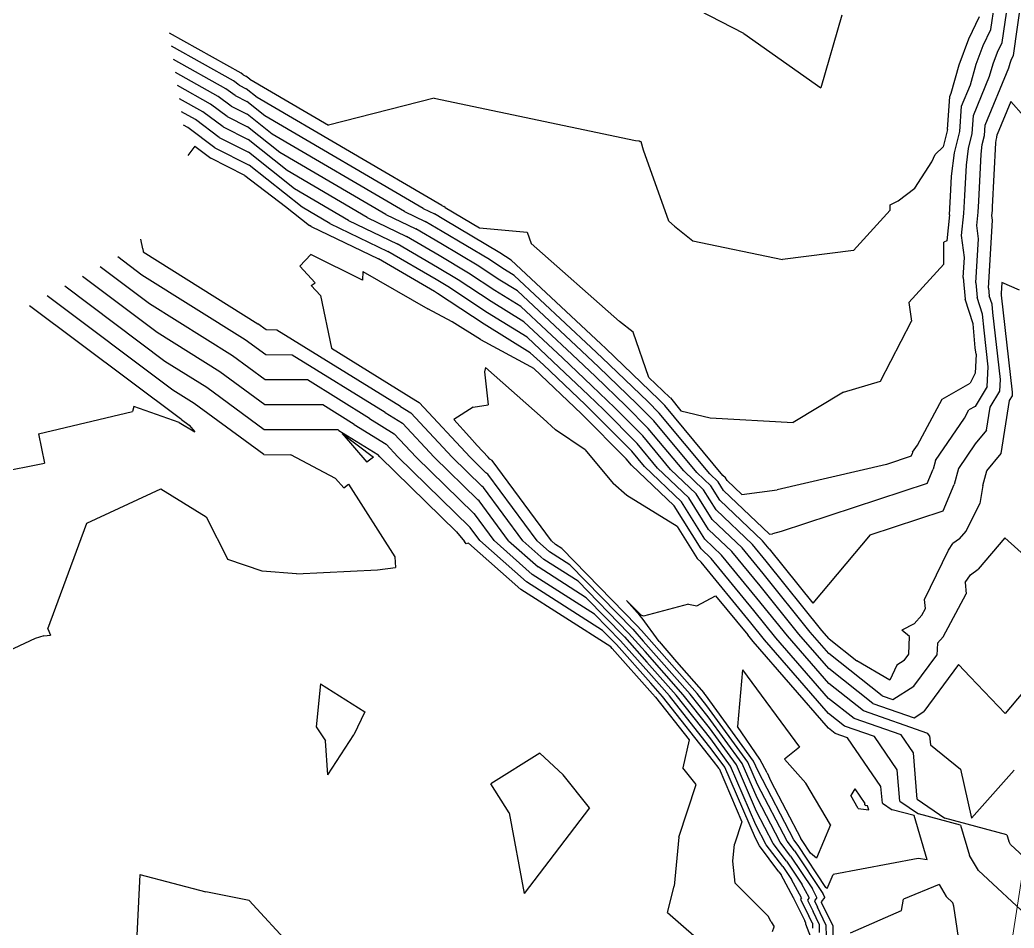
# Model space of a CAD drawing. Header units: metres. Extents: x -1120501 to 1198934, y -4928884 to 66998.
# Drawn here: x -1260.2 to -1115.1, y 105.6 to 238.2 of the extents above; entities that cross this region are included whole.
import ezdxf

# ---------------------------------------------------------------- set-up
doc = ezdxf.new("R2010")
doc.units = ezdxf.units.M
doc.layers.add('CL', color=5, linetype='Continuous')
doc.layers.add('SURF2CONTOURS', color=7, linetype='Continuous', lineweight=0)

msp = doc.modelspace()

# ---------------------------------------------------------------- linework, layer by layer
at = {"color": 7, "lineweight": 0}
msp.add_circle((-684.64, 190.5), 66807.04, dxfattribs=at)
at = {"layer": 'CL', "linetype": 'Continuous', "lineweight": 0}
msp.add_lwpolyline([(-1067.58, 367.8), (-1082.93, 319.26), (-1104.11, 221.68), (-1108.39, 149.1), (-1119.85, 75.24), (-1093.53, -4.65), (-914.22, -147.32), (-825.87, -265.54), (-744.42, -314.86), (-442.72, -367.63), (-277.08, -412.37), (-43.5, -540.29), (86.31, -636.55), (247.28, -699.7), (413.51, -706.37), (555.05, -769.61), (597.29, -868.97), (635.37, -929.41), (778.63, -1023.65), (803.38, -1108.38), (824.32, -1155.97), (872.87, -1163.59)], dxfattribs=at)
at = {"layer": 'SURF2CONTOURS', "color": 2, "linetype": 'Continuous', "lineweight": -3}
for p, q in [((-1115.2, 233.02, 262.5), (-1113.99, 241.35, 262.5)), ((-1154.55, 236.23, 264.5), (-1162.76, 240.48, 264.5)), ((-1118.49, 236.81, 263.5), (-1117.96, 240.41, 263.5)), ((-1140.22, 238.9, 264.5), (-1143.28, 228.29, 264.5)), ((-1119.61, 234.49, 263.5), (-1118.49, 236.81, 263.5)), ((-1154.55, 236.23, 264.5), (-1143.28, 228.29, 264.5)), ((-1229.04, 229.31, 263.5), (-1238.11, 234.37, 263.5)), ((-1120.64, 231.75, 263.5), (-1119.61, 234.49, 263.5)), ((-1115.68, 231.9, 262.5), (-1115.45, 232.51, 262.5)), ((-1115.45, 232.51, 262.5), (-1115.2, 233.02, 262.5)), ((-1121.47, 228.75, 263.5), (-1120.64, 231.75, 263.5)), ((-1119.3, 222.87, 262.5), (-1115.86, 231.24, 262.5)), ((-1115.86, 231.24, 262.5), (-1115.68, 231.9, 262.5)), ((-1231.27, 227.05, 262.5), (-1237.52, 230.54, 262.5)), ((-1228.21, 228.69, 263.5), (-1229.04, 229.31, 263.5)), ((-1228.21, 228.69, 263.5), (-1227.18, 228.17, 263.5)), ((-1225.58, 226.89, 263.5), (-1227.18, 228.17, 263.5)), ((-1122.75, 225.64, 263.5), (-1121.47, 228.75, 263.5)), ((-1233.5, 224.79, 261.5), (-1236.93, 226.7, 261.5)), ((-1229.39, 225.64, 262.5), (-1231.27, 227.05, 262.5)), ((-1198.62, 211.1, 263.5), (-1225.58, 226.89, 263.5)), ((-1229.39, 225.64, 262.5), (-1227.05, 224.46, 262.5)), ((-1122.99, 221.93, 263.5), (-1122.75, 225.64, 263.5)), ((-1230.57, 222.6, 261.5), (-1233.5, 224.79, 261.5)), ((-1223.39, 221.55, 262.5), (-1227.05, 224.46, 262.5)), ((-1235.73, 222.53, 260.5), (-1236.33, 222.87, 260.5)), ((-1231.75, 219.55, 260.5), (-1235.73, 222.53, 260.5)), ((-1230.57, 222.6, 261.5), (-1226.92, 220.74, 261.5)), ((-1119.4, 221.34, 262.5), (-1119.3, 222.87, 262.5)), ((-1221.21, 216.21, 261.5), (-1226.92, 220.74, 261.5)), ((-1204.07, 210.23, 262.5), (-1223.39, 221.55, 262.5)), ((-1123.81, 218.8, 263.5), (-1122.99, 221.93, 263.5)), ((-1119.74, 220.04, 262.5), (-1119.4, 221.34, 262.5)), ((-1231.75, 219.55, 260.5), (-1226.78, 217.03, 260.5)), ((-1119.9, 218.63, 262.5), (-1119.74, 220.04, 262.5)), ((-1124.21, 215.38, 263.5), (-1123.81, 218.8, 263.5)), ((-1120.26, 211.76, 262.5), (-1119.9, 218.63, 262.5)), ((-1219.03, 210.87, 260.5), (-1226.78, 217.03, 260.5)), ((-1209.53, 209.36, 261.5), (-1221.21, 216.21, 261.5)), ((-1124.32, 213.4, 263.5), (-1124.21, 215.38, 263.5)), ((-1124.53, 209.76, 263.5), (-1124.32, 213.4, 263.5)), ((-1214.98, 208.5, 260.5), (-1219.03, 210.87, 260.5)), ((-1198.62, 211.1, 263.5), (-1198.35, 210.97, 263.5)), ((-1198.13, 210.84, 263.5), (-1198.35, 210.97, 263.5)), ((-1198.13, 210.84, 263.5), (-1193.14, 207.87, 263.5)), ((-1120.35, 210.17, 262.5), (-1120.26, 211.76, 262.5)), ((-1209.53, 209.36, 261.5), (-1203.8, 206.61, 261.5)), ((-1204.07, 210.23, 262.5), (-1201.07, 208.79, 262.5)), ((-1124.53, 209.76, 263.5), (-1124.92, 205.97, 263.5)), ((-1120.55, 208.22, 262.5), (-1120.35, 210.17, 262.5)), ((-1214.98, 208.5, 260.5), (-1206.52, 204.42, 260.5)), ((-1198.58, 207.33, 262.5), (-1201.07, 208.79, 262.5)), ((-1193.14, 207.87, 263.5), (-1186.17, 207.23, 263.5)), ((-1120.29, 206.26, 262.5), (-1120.55, 208.22, 262.5)), ((-1199.02, 203.81, 261.5), (-1203.8, 206.61, 261.5)), ((-1191.69, 203.22, 262.5), (-1198.58, 207.33, 262.5)), ((-1186.17, 207.23, 263.5), (-1185.58, 205.58, 263.5)), ((-1120.66, 199.83, 262.5), (-1120.29, 206.26, 262.5)), ((-1172.67, 194.19, 263.5), (-1185.58, 205.58, 263.5)), ((-1124.92, 205.97, 263.5), (-1125.36, 205.75, 263.5)), ((-1125.34, 202.55, 263.5), (-1125.36, 205.75, 263.5)), ((-1242.43, 200.96, 260.5), (-1245.95, 203.61, 260.5)), ((-1219.35, 202.26, 259.5), (-1217.77, 203.97, 259.5)), ((-1210.21, 200.21, 259.5), (-1217.77, 203.97, 259.5)), ((-1199.47, 200.3, 260.5), (-1206.52, 204.42, 260.5)), ((-1194.72, 201.25, 261.5), (-1199.02, 203.81, 261.5)), ((-1189.87, 202.02, 262.5), (-1191.69, 203.22, 262.5)), ((-1217.1, 199.84, 259.5), (-1219.35, 202.26, 259.5)), ((-1188.05, 200.9, 262.5), (-1189.87, 202.02, 262.5)), ((-1130.44, 196.94, 263.5), (-1125.34, 202.55, 263.5)), ((-1240.17, 192.56, 261.5), (-1251.1, 200.76, 261.5)), ((-1227.33, 191.5, 260.5), (-1242.43, 200.96, 260.5)), ((-1210.18, 201.46, 259.5), (-1210.21, 200.21, 259.5)), ((-1210.18, 201.46, 259.5), (-1200.68, 196.02, 259.5)), ((-1197.76, 199.28, 260.5), (-1199.47, 200.3, 260.5)), ((-1190.91, 198.73, 261.5), (-1194.72, 201.25, 261.5)), ((-1176.82, 190.4, 262.5), (-1188.05, 200.9, 262.5)), ((-1217.7, 199.46, 259.5), (-1217.1, 199.84, 259.5)), ((-1217.7, 199.46, 259.5), (-1216.33, 197.96, 259.5)), ((-1191.95, 195.44, 260.5), (-1197.76, 199.28, 260.5)), ((-1120.66, 199.83, 262.5), (-1120.48, 197.69, 262.5)), ((-1116.88, 199.87, 261.5), (-1116.97, 198.28, 261.5)), ((-1114.28, 198.76, 261.5), (-1116.88, 199.87, 261.5)), ((-1237.92, 184.16, 262.5), (-1256.24, 197.91, 262.5)), ((-1216.33, 197.96, 259.5), (-1214.76, 190.29, 259.5)), ((-1187.12, 196.39, 261.5), (-1190.91, 198.73, 261.5)), ((-1119.69, 195.27, 262.5), (-1120.48, 197.69, 262.5)), ((-1116.97, 198.28, 261.5), (-1116.96, 198.21, 261.5)), ((-1116.93, 198.13, 261.5), (-1116.96, 198.21, 261.5)), ((-1116.93, 198.05, 261.5), (-1116.93, 198.13, 261.5)), ((-1115.3, 183.85, 261.5), (-1116.93, 198.05, 261.5)), ((-1197.14, 194.15, 259.5), (-1200.68, 196.02, 259.5)), ((-1179.61, 189.37, 261.5), (-1187.12, 196.39, 261.5)), ((-1130.44, 196.94, 263.5), (-1130.09, 194.23, 263.5)), ((-1186.19, 191.88, 260.5), (-1191.95, 195.44, 260.5)), ((-1119.47, 192.9, 262.5), (-1119.69, 195.27, 262.5)), ((-1192.97, 191.54, 259.5), (-1197.14, 194.15, 259.5)), ((-1170.69, 192.63, 263.5), (-1172.67, 194.19, 263.5)), ((-1134.58, 185.48, 263.5), (-1130.09, 194.23, 263.5)), ((-1231.06, 186.85, 261.5), (-1240.17, 192.56, 261.5)), ((-1182.41, 188.34, 260.5), (-1186.19, 191.88, 260.5)), ((-1168.4, 186.02, 263.5), (-1170.69, 192.63, 263.5)), ((-1118.86, 187.57, 262.5), (-1119.47, 192.9, 262.5)), ((-1224.33, 189.3, 260.5), (-1227.33, 191.5, 260.5)), ((-1214.76, 190.29, 259.5), (-1202.42, 182.66, 259.5)), ((-1192.97, 191.54, 259.5), (-1185.68, 187.63, 259.5)), ((-1175.22, 188.88, 262.5), (-1176.82, 190.4, 262.5)), ((-1220.47, 189.28, 260.5), (-1224.33, 189.3, 260.5)), ((-1206.92, 180.9, 260.5), (-1220.47, 189.28, 260.5)), ((-1176.22, 186.15, 261.5), (-1179.61, 189.37, 261.5)), ((-1175.22, 188.88, 262.5), (-1168.57, 182.49, 262.5)), ((-1185.68, 187.63, 259.5), (-1185.26, 187.36, 259.5)), ((-1185.2, 187.31, 259.5), (-1185.26, 187.36, 259.5)), ((-1178.22, 180.69, 259.5), (-1185.2, 187.31, 259.5)), ((-1177.22, 183.42, 260.5), (-1182.41, 188.34, 260.5)), ((-1119.02, 184.69, 262.5), (-1118.86, 187.57, 262.5)), ((-1224.48, 182.02, 261.5), (-1231.06, 186.85, 261.5)), ((-1176.22, 186.15, 261.5), (-1171.77, 181.88, 261.5)), ((-1165.36, 183.1, 263.5), (-1168.4, 186.02, 263.5)), ((-1139.97, 183.88, 263.5), (-1134.58, 185.48, 263.5)), ((-1119.02, 184.69, 262.5), (-1120.79, 181.79, 262.5)), ((-1234.78, 182.2, 262.5), (-1237.92, 184.16, 262.5)), ((-1177.22, 183.42, 260.5), (-1174.97, 181.26, 260.5)), ((-1165.27, 183.01, 263.5), (-1165.36, 183.1, 263.5)), ((-1165.27, 183.01, 263.5), (-1163.73, 181.15, 263.5)), ((-1139.97, 183.88, 263.5), (-1147.33, 179.42, 263.5)), ((-1115.76, 182.63, 261.5), (-1115.33, 183.34, 261.5)), ((-1115.33, 183.34, 261.5), (-1115.3, 183.85, 261.5)), ((-1224.62, 174.74, 262.5), (-1234.78, 182.2, 262.5)), ((-1216, 181.99, 261.5), (-1224.48, 182.02, 261.5)), ((-1211.41, 179.15, 261.5), (-1216, 181.99, 261.5)), ((-1202.42, 182.66, 259.5), (-1201.94, 182.36, 259.5)), ((-1194.51, 174.36, 259.5), (-1201.94, 182.36, 259.5)), ((-1168.49, 178.57, 261.5), (-1171.77, 181.88, 261.5)), ((-1166.88, 180.79, 262.5), (-1168.57, 182.49, 262.5)), ((-1120.79, 181.79, 262.5), (-1121.68, 181.28, 262.5)), ((-1117, 174.91, 261.5), (-1115.76, 182.63, 261.5)), ((-1206.92, 180.9, 260.5), (-1204.36, 179.32, 260.5)), ((-1178.22, 180.69, 259.5), (-1178.18, 180.65, 259.5)), ((-1171.71, 174.12, 259.5), (-1178.18, 180.65, 259.5)), ((-1170.1, 176.35, 260.5), (-1174.97, 181.26, 260.5)), ((-1159.5, 171.92, 262.5), (-1166.88, 180.79, 262.5)), ((-1163.73, 181.15, 263.5), (-1159.47, 180.12, 263.5)), ((-1159.47, 180.12, 263.5), (-1147.33, 179.42, 263.5)), ((-1126.56, 173.9, 262.5), (-1122.34, 180.05, 262.5)), ((-1122.34, 180.05, 262.5), (-1121.68, 181.28, 262.5)), ((-1211.41, 179.15, 261.5), (-1206.78, 176.27, 261.5)), ((-1199.77, 174.38, 260.5), (-1204.36, 179.32, 260.5)), ((-1163.32, 172.35, 261.5), (-1168.49, 178.57, 261.5)), ((-1205.03, 174.4, 261.5), (-1206.78, 176.27, 261.5)), ((-1167.14, 172.78, 260.5), (-1170.1, 176.35, 260.5)), ((-1224.62, 174.74, 262.5), (-1220.67, 174.73, 262.5)), ((-1214.14, 171.26, 262.5), (-1220.67, 174.73, 262.5)), ((-1194.54, 164.15, 261.5), (-1205.03, 174.4, 261.5)), ((-1193.36, 168.13, 260.5), (-1199.77, 174.38, 260.5)), ((-1192.19, 172.1, 259.5), (-1194.51, 174.36, 259.5)), ((-1119.08, 172.37, 261.5), (-1117, 174.91, 261.5)), ((-1170.96, 173.22, 259.5), (-1171.71, 174.12, 259.5)), ((-1164.72, 167.25, 259.5), (-1170.96, 173.22, 259.5)), ((-1162.57, 168.41, 260.5), (-1167.14, 172.78, 260.5)), ((-1126.56, 173.9, 262.5), (-1126.9, 172.62, 262.5)), ((-1191.92, 171.91, 259.5), (-1192.19, 172.1, 259.5)), ((-1184.7, 162.14, 259.5), (-1191.92, 171.91, 259.5)), ((-1160.43, 169.58, 261.5), (-1163.32, 172.35, 261.5)), ((-1158.28, 170.75, 262.5), (-1159.5, 171.92, 262.5)), ((-1127.78, 170.52, 262.5), (-1126.9, 172.62, 262.5)), ((-1119.63, 170.21, 261.5), (-1119.08, 172.37, 261.5)), ((-1212.96, 169.88, 262.5), (-1214.14, 171.26, 262.5)), ((-1212.96, 169.88, 262.5), (-1212.24, 170.44, 262.5)), ((-1212.24, 170.44, 262.5), (-1205.51, 159.81, 262.5)), ((-1157.51, 169.52, 262.5), (-1158.28, 170.75, 262.5)), ((-1127.78, 170.52, 262.5), (-1149.08, 163.49, 262.5)), ((-1119.63, 170.21, 261.5), (-1120.11, 167.61, 261.5)), ((-1250.45, 164.72, 262.5), (-1239.64, 169.74, 262.5)), ((-1239.64, 169.74, 262.5), (-1233.04, 165.68, 262.5)), ((-1159.7, 163.83, 260.5), (-1162.57, 168.41, 260.5)), ((-1158.6, 166.67, 261.5), (-1160.43, 169.58, 261.5)), ((-1157.51, 169.52, 262.5), (-1150.78, 163.14, 262.5)), ((-1193.2, 168.01, 260.5), (-1193.36, 168.13, 260.5)), ((-1188.89, 162.17, 260.5), (-1193.2, 168.01, 260.5)), ((-1160.79, 160.98, 259.5), (-1164.72, 167.25, 259.5)), ((-1122.1, 163.57, 261.5), (-1120.11, 167.61, 261.5)), ((-1233.04, 165.68, 262.5), (-1229.89, 159.44, 262.5)), ((-1153.29, 161.63, 261.5), (-1158.6, 166.67, 261.5)), ((-1256.14, 149.28, 262.5), (-1250.45, 164.72, 262.5)), ((-1194.48, 164.12, 261.5), (-1194.54, 164.15, 261.5)), ((-1193.07, 162.21, 261.5), (-1194.48, 164.12, 261.5)), ((-1156.29, 160.6, 260.5), (-1159.7, 163.83, 260.5)), ((-1150.78, 163.14, 262.5), (-1150.37, 163.19, 262.5)), ((-1149.08, 163.49, 262.5), (-1150.37, 163.19, 262.5)), ((-1123.05, 162.46, 261.5), (-1122.1, 163.57, 261.5)), ((-1193.07, 162.21, 261.5), (-1186.27, 156.15, 261.5)), ((-1188.89, 162.17, 260.5), (-1184.58, 158.34, 260.5)), ((-1184.7, 162.14, 259.5), (-1182.89, 160.53, 259.5)), ((-1151.29, 159.19, 261.5), (-1153.29, 161.63, 261.5)), ((-1124.66, 160.81, 261.5), (-1124.03, 161.76, 261.5)), ((-1123.05, 162.46, 261.5), (-1124.03, 161.76, 261.5)), ((-1205.51, 159.81, 262.5), (-1205.4, 158.24, 262.5)), ((-1179.94, 158.65, 259.5), (-1182.89, 160.53, 259.5)), ((-1159.29, 159.56, 259.5), (-1160.79, 160.98, 259.5)), ((-1152.18, 155.6, 260.5), (-1156.29, 160.6, 260.5)), ((-1128.15, 153.58, 261.5), (-1124.66, 160.81, 261.5)), ((-1224.87, 157.7, 262.5), (-1229.89, 159.44, 262.5)), ((-1208.01, 157.91, 262.5), (-1205.4, 158.24, 262.5)), ((-1177.55, 153.85, 260.5), (-1184.58, 158.34, 260.5)), ((-1170.77, 149.25, 259.5), (-1179.94, 158.65, 259.5)), ((-1153.08, 152, 259.5), (-1159.29, 159.56, 259.5)), ((-1143.18, 149.08, 261.5), (-1151.29, 159.19, 261.5)), ((-1219.86, 157.35, 262.5), (-1224.87, 157.7, 262.5)), ((-1219.86, 157.35, 262.5), (-1208.01, 157.91, 262.5)), ((-1175.17, 149.06, 261.5), (-1186.27, 156.15, 261.5)), ((-1146.52, 148.53, 260.5), (-1152.18, 155.6, 260.5)), ((-1171.96, 148.13, 260.5), (-1177.55, 153.85, 260.5)), ((-1161.41, 152.64, 258.5), (-1158.69, 154.14, 258.5)), ((-1158.69, 154.14, 258.5), (-1153.98, 148.4, 258.5)), ((-1171.68, 153.46, 258.5), (-1169.52, 151.28, 258.5)), ((-1171.68, 153.46, 258.5), (-1169.71, 151.24, 258.5)), ((-1162.63, 152.92, 258.5), (-1169.19, 151.13, 258.5)), ((-1162.63, 152.92, 258.5), (-1161.41, 152.64, 258.5)), ((-1128.02, 152.29, 261.5), (-1128.15, 153.58, 261.5)), ((-1169.38, 150.88, 258.5), (-1169.71, 151.24, 258.5)), ((-1169.19, 151.13, 258.5), (-1169.52, 151.28, 258.5)), ((-1149.86, 147.98, 259.5), (-1153.08, 152, 259.5)), ((-1128.56, 151.29, 261.5), (-1129.67, 150.02, 261.5)), ((-1128.56, 151.29, 261.5), (-1128.02, 152.29, 261.5)), ((-1166.92, 147.45, 258.5), (-1169.38, 150.88, 258.5)), ((-1129.67, 150.02, 261.5), (-1131.46, 149.13, 261.5)), ((-1256.72, 148.27, 262.5), (-1258, 147.9, 262.5)), ((-1256.72, 148.27, 262.5), (-1255.75, 148.38, 262.5)), ((-1256.14, 149.28, 262.5), (-1255.75, 148.38, 262.5)), ((-1173.15, 147, 261.5), (-1175.17, 149.06, 261.5)), ((-1171.96, 148.13, 260.5), (-1168.68, 144.44, 260.5)), ((-1170.77, 149.25, 259.5), (-1169.23, 147.52, 259.5)), ((-1153.2, 147.43, 258.5), (-1153.98, 148.4, 258.5)), ((-1142.14, 143.5, 260.5), (-1146.52, 148.53, 260.5)), ((-1142.11, 147.86, 261.5), (-1143.18, 149.08, 261.5)), ((-1130.34, 148.2, 261.5), (-1131.46, 149.13, 261.5)), ((-1130.46, 145.6, 261.5), (-1130.34, 148.2, 261.5)), ((-1258, 147.9, 262.5), (-1270.79, 141.95, 262.5)), ((-1173.15, 147, 261.5), (-1168.13, 141.35, 261.5)), ((-1162.39, 139.77, 259.5), (-1169.23, 147.52, 259.5)), ((-1166.92, 147.45, 258.5), (-1164.36, 144.47, 258.5)), ((-1142.18, 134.78, 258.5), (-1153.2, 147.43, 258.5)), ((-1142.16, 139.14, 259.5), (-1149.86, 147.98, 259.5)), ((-1142.11, 147.86, 261.5), (-1138.05, 144.64, 261.5)), ((-1131.15, 144.66, 261.5), (-1130.46, 145.6, 261.5)), ((-1164.4, 139.59, 260.5), (-1168.68, 144.44, 260.5)), ((-1164.36, 144.47, 258.5), (-1160.37, 139.94, 258.5)), ((-1133.23, 141.78, 261.5), (-1138.05, 144.64, 261.5)), ((-1132.19, 144.01, 261.5), (-1133.23, 141.78, 261.5)), ((-1131.15, 144.66, 261.5), (-1132.19, 144.01, 261.5)), ((-1123.2, 144.07, 260.5), (-1128.26, 137.21, 260.5)), ((-1123.2, 144.07, 260.5), (-1121.5, 142.3, 260.5)), ((-1135.71, 138.41, 260.5), (-1142.14, 143.5, 260.5)), ((-1121.5, 142.3, 260.5), (-1116.38, 136.96, 260.5)), ((-1166.42, 139.41, 261.5), (-1168.13, 141.35, 261.5)), ((-1158.95, 129.99, 261.5), (-1166.42, 139.41, 261.5)), ((-1159.35, 133.22, 260.5), (-1164.4, 139.59, 260.5)), ((-1159.75, 136.44, 259.5), (-1162.39, 139.77, 259.5)), ((-1160.15, 139.67, 258.5), (-1160.37, 139.94, 258.5)), ((-1153.11, 129.99, 258.5), (-1160.15, 139.67, 258.5)), ((-1113.79, 140, 260.5), (-1116.38, 136.96, 260.5)), ((-1138.46, 136.21, 259.5), (-1142.16, 139.14, 259.5)), ((-1135.71, 138.41, 260.5), (-1129.68, 136.31, 260.5)), ((-1154.79, 129.63, 259.5), (-1159.75, 136.44, 259.5)), ((-1129.68, 136.31, 260.5), (-1128.26, 137.21, 260.5)), ((-1131.57, 133.81, 259.5), (-1138.46, 136.21, 259.5)), ((-1141.2, 134.01, 258.5), (-1142.18, 134.78, 258.5)), ((-1139.39, 133.38, 258.5), (-1141.2, 134.01, 258.5)), ((-1129.79, 131.2, 259.5), (-1131.57, 133.81, 259.5)), ((-1156.47, 129.26, 260.5), (-1159.35, 133.22, 260.5)), ((-1134.52, 126.26, 258.5), (-1139.39, 133.38, 258.5)), ((-1184.33, 131.13, 262.5), (-1191.47, 126.69, 262.5)), ((-1184.33, 131.13, 262.5), (-1180.94, 128, 262.5)), ((-1129.22, 124.41, 259.5), (-1129.79, 131.2, 259.5)), ((-1158.16, 128.89, 261.5), (-1158.95, 129.99, 261.5)), ((-1152.78, 120.69, 260.5), (-1156.47, 129.26, 260.5)), ((-1152.62, 124.6, 259.5), (-1154.79, 129.63, 259.5)), ((-1152.47, 128.51, 258.5), (-1153.11, 129.99, 258.5)), ((-1177.09, 123.16, 262.5), (-1180.94, 128, 262.5)), ((-1158.16, 128.89, 261.5), (-1154.82, 121.14, 261.5)), ((-1147.24, 118.48, 258.5), (-1152.47, 128.51, 258.5)), ((-1188.78, 122.45, 262.5), (-1191.47, 126.69, 262.5)), ((-1134.31, 123.86, 258.5), (-1134.52, 126.26, 258.5)), ((-1149.25, 118.13, 259.5), (-1152.62, 124.6, 259.5)), ((-1134.31, 123.86, 258.5), (-1132.9, 122.89, 258.5)), ((-1129.22, 124.41, 259.5), (-1125.21, 121.65, 259.5)), ((-1188.78, 122.45, 262.5), (-1186.63, 110.65, 262.5)), ((-1177.09, 123.16, 262.5), (-1186.63, 110.65, 262.5)), ((-1129.7, 122.03, 258.5), (-1132.9, 122.89, 258.5)), ((-1127.77, 115.58, 258.5), (-1129.7, 122.03, 258.5)), ((-1154.82, 121.14, 261.5), (-1155.89, 117.87, 261.5)), ((-1151.26, 117.78, 260.5), (-1152.78, 120.69, 260.5)), ((-1116.16, 119.22, 259.5), (-1125.21, 121.65, 259.5)), ((-1116.16, 119.22, 259.5), (-1115.88, 118.27, 259.5)), ((-1156.13, 115.37, 261.5), (-1155.89, 117.87, 261.5)), ((-1148.86, 114.59, 260.5), (-1151.26, 117.78, 260.5)), ((-1147.73, 116.12, 259.5), (-1149.25, 118.13, 259.5)), ((-1146.6, 117.64, 258.5), (-1147.24, 118.48, 258.5)), ((-1142.55, 111.55, 258.5), (-1146.6, 117.64, 258.5)), ((-1115.6, 117.81, 259.5), (-1115.88, 118.27, 259.5)), ((-1115.6, 117.81, 259.5), (-1105.19, 108.1, 259.5)), ((-1147.73, 116.12, 259.5), (-1144.54, 111.32, 259.5)), ((-1155.81, 112.15, 261.5), (-1156.13, 115.37, 261.5)), ((-1129.11, 115.74, 258.5), (-1141.49, 113.45, 258.5)), ((-1127.77, 115.58, 258.5), (-1129.11, 115.74, 258.5)), ((-1148.86, 114.59, 260.5), (-1147.59, 112.68, 260.5)), ((-1142.36, 111.38, 258.5), (-1141.49, 113.45, 258.5)), ((-1150.97, 107.33, 261.5), (-1155.81, 112.15, 261.5)), ((-1146.14, 110.03, 260.5), (-1147.59, 112.68, 260.5)), ((-1126.05, 111.96, 258.5), (-1131.24, 109.81, 258.5)), ((-1126.05, 111.96, 258.5), (-1124.99, 110.19, 258.5)), ((-1143.87, 110.09, 259.5), (-1144.54, 111.32, 259.5)), ((-1142.36, 111.38, 258.5), (-1142.55, 111.55, 258.5)), ((-1146.14, 110.03, 260.5), (-1146.29, 109.83, 260.5)), ((-1146.29, 109.83, 260.5), (-1145.04, 107.34, 260.5)), ((-1143.87, 110.09, 259.5), (-1144.25, 109.56, 259.5)), ((-1144.25, 109.56, 259.5), (-1143.81, 108.67, 259.5)), ((-1131.52, 108.19, 258.5), (-1131.24, 109.81, 258.5)), ((-1124.02, 109.28, 258.5), (-1124.99, 110.19, 258.5)), ((-1123.87, 108.79, 258.5), (-1124.02, 109.28, 258.5)), ((-1142.56, 106.08, 259.5), (-1143.81, 108.67, 259.5)), ((-1138.99, 104.93, 258.5), (-1131.52, 108.19, 258.5)), ((-1122.19, 97.51, 258.5), (-1123.87, 108.79, 258.5)), ((-1150.57, 106.51, 261.5), (-1150.97, 107.33, 261.5)), ((-1150.57, 106.51, 261.5), (-1150.13, 105.79, 261.5)), ((-1144.54, 106.3, 260.5), (-1145.04, 107.34, 260.5)), ((-1144.54, 106.3, 260.5), (-1144.53, 105.6, 260.5)), ((-1142.56, 106.08, 259.5), (-1142.53, 104.34, 259.5)), ((-1150.34, 105.12, 261.5), (-1150.13, 105.79, 261.5))]:
    msp.add_line(p, q, dxfattribs=at)
at = {"layer": 'SURF2CONTOURS', "color": 4, "linetype": 'Continuous', "lineweight": -3}
for p, q in [((-1116.84, 234.91, 263), (-1115.97, 240.88, 263)), ((-1121.69, 235.48, 264), (-1120.13, 238.7, 264)), ((-1227.92, 230.44, 264), (-1238.4, 236.29, 264)), ((-1123.13, 231.67, 264), (-1121.69, 235.48, 264)), ((-1117.53, 233.5, 263), (-1116.84, 234.91, 263)), ((-1230.15, 228.18, 263), (-1237.81, 232.45, 263)), ((-1118.16, 231.82, 263), (-1117.53, 233.5, 263)), ((-1124.28, 227.51, 264), (-1123.13, 231.67, 264)), ((-1118.67, 230, 263), (-1118.16, 231.82, 263)), ((-1227.62, 230.21, 264), (-1227.92, 230.44, 264)), ((-1227.62, 230.21, 264), (-1227.25, 230.02, 264)), ((-1226.67, 229.56, 264), (-1227.25, 230.02, 264)), ((-1226.67, 229.56, 264), (-1215.19, 222.84, 264)), ((-1121.03, 224.25, 263), (-1118.67, 230, 263)), ((-1232.38, 225.92, 262), (-1237.22, 228.62, 262)), ((-1228.8, 227.17, 263), (-1230.15, 228.18, 263)), ((-1228.8, 227.17, 263), (-1227.12, 226.31, 263)), ((-1199.76, 226.78, 264), (-1215.19, 222.84, 264)), ((-1199.76, 226.78, 264), (-1170.34, 220.63, 264)), ((-1124.79, 222.22, 264), (-1124.48, 227.02, 264)), ((-1124.48, 227.02, 264), (-1124.28, 227.51, 264)), ((-1229.98, 224.12, 262), (-1232.38, 225.92, 262)), ((-1224.49, 224.22, 263), (-1227.12, 226.31, 263)), ((-1115.59, 226.32, 262), (-1117.57, 221.49, 262)), ((-1110.65, 220.75, 262), (-1115.59, 226.32, 262)), ((-1234.61, 223.66, 261), (-1236.63, 224.78, 261)), ((-1231.16, 221.07, 261), (-1234.61, 223.66, 261)), ((-1229.98, 224.12, 262), (-1226.98, 222.6, 262)), ((-1201.34, 210.66, 263), (-1224.49, 224.22, 263)), ((-1121.19, 221.63, 263), (-1121.03, 224.25, 263)), ((-1222.3, 218.88, 262), (-1226.98, 222.6, 262)), ((-1124.79, 222.22, 264), (-1125.44, 219.71, 264)), ((-1231.16, 221.07, 261), (-1226.85, 218.89, 261)), ((-1170.34, 220.63, 264), (-1169.82, 220.57, 264)), ((-1121.77, 219.42, 263), (-1121.19, 221.63, 263)), ((-1117.75, 220.25, 262), (-1117.7, 220.66, 262)), ((-1117.7, 220.66, 262), (-1117.6, 221.04, 262)), ((-1117.6, 221.04, 262), (-1117.57, 221.49, 262)), ((-1234.7, 219.8, 260), (-1235.7, 218.44, 260)), ((-1234.7, 219.8, 260), (-1232.34, 218.03, 260)), ((-1169.82, 220.57, 264), (-1169.67, 220.49, 264)), ((-1169.55, 220.41, 264), (-1169.67, 220.49, 264)), ((-1169.2, 219.18, 264), (-1169.55, 220.41, 264)), ((-1165.5, 208.84, 264), (-1169.2, 219.18, 264)), ((-1125.44, 219.71, 264), (-1126.62, 218.59, 264)), ((-1122.06, 217, 263), (-1121.77, 219.42, 263)), ((-1118.23, 210.93, 262), (-1117.75, 220.25, 262)), ((-1227.4, 215.52, 260), (-1232.34, 218.03, 260)), ((-1220.12, 213.54, 261), (-1226.85, 218.89, 261)), ((-1206.8, 209.8, 262), (-1222.3, 218.88, 262)), ((-1127.11, 217.49, 264), (-1126.62, 218.59, 264)), ((-1129.56, 213.67, 264), (-1127.11, 217.49, 264)), ((-1122.29, 212.58, 263), (-1122.06, 217, 263)), ((-1227.4, 215.52, 260), (-1221.44, 210.98, 260)), ((-1212.25, 208.93, 261), (-1220.12, 213.54, 261)), ((-1132.01, 211.8, 264), (-1129.56, 213.67, 264)), ((-1122.44, 209.97, 263), (-1122.29, 212.58, 263)), ((-1221.44, 210.98, 260), (-1217.94, 208.2, 260)), ((-1201.34, 210.66, 263), (-1199.71, 209.88, 263)), ((-1133.17, 211.22, 264), (-1132.01, 211.8, 264)), ((-1133.17, 210.43, 264), (-1133.17, 211.22, 264)), ((-1118.26, 210.37, 262), (-1118.23, 210.93, 262)), ((-1206.8, 209.8, 262), (-1202.44, 207.7, 262)), ((-1198.35, 209.08, 263), (-1199.71, 209.88, 263)), ((-1190.17, 204.21, 263), (-1198.35, 209.08, 263)), ((-1133.17, 210.43, 264), (-1138.51, 204.55, 264)), ((-1122.77, 206.76, 263), (-1122.44, 209.97, 263)), ((-1118.33, 209.68, 262), (-1118.26, 210.37, 262)), ((-1118.24, 208.99, 262), (-1118.33, 209.68, 262)), ((-1217.71, 208.06, 260), (-1217.94, 208.2, 260)), ((-1217.71, 208.06, 260), (-1207.88, 203.33, 260)), ((-1212.25, 208.93, 261), (-1205.16, 205.51, 261)), ((-1198.8, 205.57, 262), (-1202.44, 207.7, 262)), ((-1164.68, 208.11, 264), (-1165.5, 208.84, 264)), ((-1164.68, 208.11, 264), (-1161.97, 205.98, 264)), ((-1118.82, 199.06, 262), (-1118.24, 208.99, 262)), ((-1242.3, 204.8, 260), (-1242.59, 206.21, 260)), ((-1122.34, 203.53, 263), (-1122.77, 206.76, 263)), ((-1242.3, 204.8, 260), (-1242.22, 204.33, 260)), ((-1199.25, 202.05, 261), (-1205.16, 205.51, 261)), ((-1193.21, 202.24, 262), (-1198.8, 205.57, 262)), ((-1161.97, 205.98, 264), (-1148.91, 203.24, 264)), ((-1242.22, 204.33, 260), (-1225.47, 193.83, 260)), ((-1199.69, 198.54, 260), (-1207.88, 203.33, 260)), ((-1189.34, 203.66, 263), (-1190.17, 204.21, 263)), ((-1188.52, 203.15, 263), (-1189.34, 203.66, 263)), ((-1138.51, 204.55, 264), (-1148.91, 203.24, 264)), ((-1122.51, 200.61, 263), (-1122.34, 203.53, 263)), ((-1241.3, 196.76, 261), (-1248.52, 202.18, 261)), ((-1196.24, 200.26, 261), (-1199.25, 202.05, 261)), ((-1190.39, 200.38, 262), (-1193.21, 202.24, 262)), ((-1175.43, 190.92, 263), (-1188.52, 203.15, 263)), ((-1187.59, 198.64, 262), (-1190.39, 200.38, 262)), ((-1122.51, 200.61, 263), (-1122.23, 197.42, 263)), ((-1239.05, 188.36, 262), (-1253.67, 199.33, 262)), ((-1191.43, 197.09, 261), (-1196.24, 200.26, 261)), ((-1118.82, 199.06, 262), (-1118.72, 197.95, 262)), ((-1199.27, 198.29, 260), (-1199.69, 198.54, 260)), ((-1192.47, 193.8, 260), (-1199.27, 198.29, 260)), ((-1178.22, 189.89, 262), (-1187.59, 198.64, 262)), ((-1121.07, 193.84, 263), (-1122.23, 197.42, 263)), ((-1118.31, 196.7, 262), (-1118.72, 197.95, 262)), ((-1236.79, 179.96, 263), (-1258.81, 196.48, 263)), ((-1229.19, 189.17, 261), (-1241.3, 196.76, 261)), ((-1186.65, 194.13, 261), (-1191.43, 197.09, 261)), ((-1118.2, 195.48, 262), (-1118.31, 196.7, 262)), ((-1117.08, 185.71, 262), (-1118.2, 195.48, 262)), ((-1224.26, 192.94, 260), (-1225.47, 193.83, 260)), ((-1185.72, 189.62, 260), (-1192.47, 193.8, 260)), ((-1181.01, 188.86, 261), (-1186.65, 194.13, 261)), ((-1120.75, 190.33, 263), (-1121.07, 193.84, 263)), ((-1222.7, 192.93, 260), (-1224.26, 192.94, 260)), ((-1204.67, 181.78, 260), (-1222.7, 192.93, 260)), ((-1174.71, 190.24, 263), (-1175.43, 190.92, 263)), ((-1174.71, 190.24, 263), (-1166.96, 182.8, 263)), ((-1120.64, 189.43, 263), (-1120.75, 190.33, 263)), ((-1224.41, 185.66, 261), (-1229.19, 189.17, 261)), ((-1183.8, 187.83, 260), (-1185.72, 189.62, 260)), ((-1176.72, 184.78, 261), (-1181.01, 188.86, 261)), ((-1175.72, 187.51, 262), (-1178.22, 189.89, 262)), ((-1120.64, 189.43, 263), (-1120.79, 186.64, 263)), ((-1232.92, 184.52, 262), (-1239.05, 188.36, 262)), ((-1192.26, 187.46, 259), (-1192.39, 186.85, 259)), ((-1192.26, 187.46, 259), (-1183.82, 180, 259)), ((-1177.72, 182.05, 260), (-1183.8, 187.83, 260)), ((-1175.72, 187.51, 262), (-1170.17, 182.18, 262)), ((-1192.39, 186.85, 259), (-1191.88, 182.02, 259)), ((-1120.79, 186.64, 263), (-1121.49, 185.19, 263)), ((-1224.55, 178.38, 262), (-1232.92, 184.52, 262)), ((-1218.24, 185.64, 261), (-1224.41, 185.66, 261)), ((-1209.17, 180.03, 261), (-1218.24, 185.64, 261)), ((-1176.72, 184.78, 261), (-1173.37, 181.57, 261)), ((-1125.57, 182.86, 263), (-1121.49, 185.19, 263)), ((-1117.18, 184.02, 262), (-1117.08, 185.71, 262)), ((-1118.6, 181.67, 262), (-1117.18, 184.02, 262)), ((-1243.57, 181.76, 263), (-1243.8, 181.02, 263)), ((-1236.98, 179.43, 263), (-1243.57, 181.76, 263)), ((-1204.67, 181.78, 260), (-1203.15, 180.84, 260)), ((-1194.06, 181.69, 259), (-1196.88, 179.85, 259)), ((-1194.06, 181.69, 259), (-1191.88, 182.02, 259)), ((-1177.72, 182.05, 260), (-1176.58, 180.96, 260)), ((-1169.3, 177.46, 261), (-1173.37, 181.57, 261)), ((-1167.69, 179.68, 262), (-1170.17, 182.18, 262)), ((-1166.08, 181.9, 263), (-1166.96, 182.8, 263)), ((-1157.59, 171.7, 263), (-1166.08, 181.9, 263)), ((-1129.17, 176.13, 263), (-1125.57, 182.86, 263)), ((-1119.14, 178.3, 262), (-1118.6, 181.67, 262)), ((-1257.51, 177.78, 263), (-1243.8, 181.02, 263)), ((-1209.17, 180.03, 261), (-1205.57, 177.8, 261)), ((-1197.14, 174.37, 260), (-1203.15, 180.84, 260)), ((-1182.06, 178.34, 259), (-1183.82, 180, 259)), ((-1170.91, 175.23, 260), (-1176.58, 180.96, 260)), ((-1236.98, 179.43, 263), (-1234.7, 178.05, 263)), ((-1236.64, 179.87, 263), (-1236.79, 179.96, 263)), ((-1236.64, 179.87, 263), (-1235.5, 179.03, 263)), ((-1235.5, 179.03, 263), (-1234.7, 178.05, 263)), ((-1194.59, 177.33, 259), (-1196.88, 179.85, 259)), ((-1161.41, 172.13, 262), (-1167.69, 179.68, 262)), ((-1257.51, 177.78, 263), (-1256.63, 173.49, 263)), ((-1213.77, 178.34, 262), (-1224.55, 178.38, 262)), ((-1213.66, 178.27, 262), (-1213.77, 178.34, 262)), ((-1213.66, 178.27, 262), (-1207.98, 174.75, 262)), ((-1213.19, 177.82, 262), (-1208.63, 174.38, 262)), ((-1213.19, 177.82, 262), (-1209.6, 173.64, 262)), ((-1202.4, 174.39, 261), (-1205.57, 177.8, 261)), ((-1194.59, 177.33, 259), (-1193.48, 176.07, 259)), ((-1177.73, 175.44, 259), (-1182.06, 178.34, 259)), ((-1165.23, 172.57, 261), (-1169.3, 177.46, 261)), ((-1119.14, 178.3, 262), (-1120.75, 176.33, 262)), ((-1193.48, 176.07, 259), (-1191.88, 174.35, 259)), ((-1129.9, 175.08, 263), (-1129.17, 176.13, 263)), ((-1120.75, 176.33, 262), (-1123.23, 172.72, 262)), ((-1208.63, 174.38, 262), (-1209.6, 173.64, 262)), ((-1207.66, 174.41, 262), (-1207.98, 174.75, 262)), ((-1207.66, 174.41, 262), (-1196.47, 163.48, 262)), ((-1193.95, 166.14, 261), (-1202.4, 174.39, 261)), ((-1192.78, 170.11, 260), (-1197.14, 174.37, 260)), ((-1191.6, 174.08, 259), (-1191.88, 174.35, 259)), ((-1177.73, 175.44, 259), (-1173.61, 170.52, 259)), ((-1169.05, 173, 260), (-1170.91, 175.23, 260)), ((-1130.1, 174.5, 263), (-1133.74, 173.3, 263)), ((-1130.1, 174.5, 263), (-1129.95, 174.86, 263)), ((-1129.9, 175.08, 263), (-1129.95, 174.86, 263)), ((-1265.35, 171.75, 263), (-1256.63, 173.49, 263)), ((-1191.28, 173.86, 259), (-1191.6, 174.08, 259)), ((-1182.61, 162.13, 259), (-1191.28, 173.86, 259)), ((-1163.65, 167.83, 260), (-1169.05, 173, 260)), ((-1133.74, 173.3, 263), (-1149.7, 169.58, 263)), ((-1123.23, 172.72, 262), (-1123.84, 170.37, 262)), ((-1161.5, 169, 261), (-1165.23, 172.57, 261)), ((-1159.35, 170.16, 262), (-1161.41, 172.13, 262)), ((-1157.2, 171.33, 263), (-1157.59, 171.7, 263)), ((-1156.96, 170.94, 263), (-1157.2, 171.33, 263)), ((-1192.56, 169.96, 260), (-1192.78, 170.11, 260)), ((-1186.79, 162.16, 260), (-1192.56, 169.96, 260)), ((-1171.64, 168.79, 259), (-1173.61, 170.52, 259)), ((-1158.05, 168.1, 262), (-1159.35, 170.16, 262)), ((-1156.96, 170.94, 263), (-1154.84, 168.93, 263)), ((-1125.46, 166.53, 262), (-1123.84, 170.37, 262)), ((-1164.28, 164.25, 259), (-1171.64, 168.79, 259)), ((-1159.15, 165.25, 261), (-1161.5, 169, 261)), ((-1154.84, 168.93, 263), (-1149.7, 169.58, 263)), ((-1160.24, 162.4, 260), (-1163.65, 167.83, 260)), ((-1151.8, 162.15, 262), (-1158.05, 168.1, 262)), ((-1193.84, 166.07, 261), (-1193.95, 166.14, 261)), ((-1190.98, 162.19, 261), (-1193.84, 166.07, 261)), ((-1136.09, 163.02, 262), (-1125.46, 166.53, 262)), ((-1164.28, 164.25, 259), (-1161.34, 159.56, 259)), ((-1154.79, 161.12, 261), (-1159.15, 165.25, 261)), ((-1196.47, 163.48, 262), (-1195.31, 162.03, 262)), ((-1136.09, 163.02, 262), (-1144.46, 153.04, 262)), ((-1116.44, 162.57, 261), (-1120.32, 158.02, 261)), ((-1116.44, 162.57, 261), (-1113.14, 159.61, 261)), ((-1195.1, 161.73, 262), (-1195.31, 162.03, 262)), ((-1194.72, 161.82, 262), (-1195.1, 161.73, 262)), ((-1187.11, 155.05, 262), (-1194.72, 161.82, 262)), ((-1190.98, 162.19, 261), (-1185.42, 157.24, 261)), ((-1186.79, 162.16, 260), (-1183.74, 159.43, 260)), ((-1182.61, 162.13, 259), (-1182.05, 161.63, 259)), ((-1181.13, 161.04, 259), (-1182.05, 161.63, 259)), ((-1157.79, 160.08, 260), (-1160.24, 162.4, 260)), ((-1151.73, 157.39, 261), (-1154.79, 161.12, 261)), ((-1150.84, 160.99, 262), (-1151.8, 162.15, 262)), ((-1170.17, 149.81, 259), (-1181.13, 161.04, 259)), ((-1152.63, 153.8, 260), (-1157.79, 160.08, 260)), ((-1150.84, 160.99, 262), (-1144.46, 153.04, 262)), ((-1178.74, 156.25, 260), (-1183.74, 159.43, 260)), ((-1160.79, 159.04, 259), (-1161.34, 159.56, 259)), ((-1153.53, 150.2, 259), (-1160.79, 159.04, 259)), ((-1176.36, 151.46, 261), (-1185.42, 157.24, 261)), ((-1144.85, 148.8, 261), (-1151.73, 157.39, 261)), ((-1122.25, 156.05, 261), (-1121.45, 157.21, 261)), ((-1121.45, 157.21, 261), (-1120.32, 158.02, 261)), ((-1171.36, 148.69, 260), (-1178.74, 156.25, 260)), ((-1122.25, 156.05, 261), (-1122.08, 154.41, 261)), ((-1173.97, 146.67, 262), (-1187.11, 155.05, 262)), ((-1125.46, 148.15, 261), (-1122.08, 154.41, 261)), ((-1148.19, 148.26, 260), (-1152.63, 153.8, 260)), ((-1172.56, 147.56, 261), (-1176.36, 151.46, 261)), ((-1170.17, 149.81, 259), (-1169.5, 149.06, 259)), ((-1151.53, 147.71, 259), (-1153.53, 150.2, 259)), ((-1171.36, 148.69, 260), (-1168.95, 145.98, 260)), ((-1161.38, 139.86, 259), (-1169.5, 149.06, 259)), ((-1142.15, 141.32, 260), (-1148.19, 148.26, 260)), ((-1142.12, 145.68, 261), (-1144.85, 148.8, 261)), ((-1126.28, 147.21, 261), (-1125.46, 148.15, 261)), ((-1173.75, 146.44, 262), (-1173.97, 146.67, 262)), ((-1172.56, 147.56, 261), (-1168.41, 142.9, 261)), ((-1142.17, 136.96, 259), (-1151.53, 147.71, 259)), ((-1126.28, 147.21, 261), (-1126.36, 145.47, 261)), ((-1173.75, 146.44, 262), (-1167.86, 139.81, 262)), ((-1163.39, 139.68, 260), (-1168.95, 145.98, 260)), ((-1134.33, 139.51, 261), (-1142.12, 145.68, 261)), ((-1129.71, 140.94, 261), (-1126.36, 145.47, 261)), ((-1165.41, 139.5, 261), (-1168.41, 142.9, 261)), ((-1154.73, 143.31, 258), (-1155.49, 135.06, 258)), ((-1154.73, 143.31, 258), (-1146.41, 132.02, 258)), ((-1216.35, 141.26, 262), (-1216.98, 134.98, 262)), ((-1216.35, 141.26, 262), (-1209.88, 137.19, 262)), ((-1137.08, 137.31, 260), (-1142.15, 141.32, 260)), ((-1132.81, 138.98, 261), (-1129.71, 140.94, 261)), ((-1167.43, 139.33, 262), (-1167.86, 139.81, 262)), ((-1159.15, 131.6, 261), (-1165.41, 139.5, 261)), ((-1159.55, 134.83, 260), (-1163.39, 139.68, 260)), ((-1159.95, 138.06, 259), (-1161.38, 139.86, 259)), ((-1134.33, 139.51, 261), (-1132.81, 138.98, 261)), ((-1167.43, 139.33, 262), (-1162.5, 133.1, 262)), ((-1153.95, 129.81, 259), (-1159.95, 138.06, 259)), ((-1209.88, 137.19, 262), (-1211.47, 133.8, 262)), ((-1139.83, 135.11, 259), (-1142.17, 136.96, 259)), ((-1127.67, 134.03, 260), (-1137.08, 137.31, 260)), ((-1216.98, 134.98, 262), (-1215.61, 132.93, 262)), ((-1152.21, 130.25, 258), (-1155.49, 135.06, 258)), ((-1135.48, 133.6, 259), (-1139.83, 135.11, 259)), ((-1215.27, 127.97, 262), (-1211.47, 133.8, 262)), ((-1155.63, 129.44, 260), (-1159.55, 134.83, 260)), ((-1132.15, 128.73, 259), (-1135.48, 133.6, 259)), ((-1127.42, 133.68, 260), (-1127.67, 134.03, 260)), ((-1127.42, 133.68, 260), (-1127.31, 132.35, 260)), ((-1215.27, 127.97, 262), (-1215.61, 132.93, 262)), ((-1162.5, 133.1, 262), (-1163.47, 129.01, 262)), ((-1127.31, 132.35, 260), (-1122.91, 128.83, 260)), ((-1157.32, 129.08, 261), (-1159.15, 131.6, 261)), ((-1146.41, 132.02, 258), (-1148.62, 130.27, 258)), ((-1152.7, 122.64, 260), (-1155.63, 129.44, 260)), ((-1152.55, 126.55, 259), (-1153.95, 129.81, 259)), ((-1151.15, 128.25, 258), (-1152.21, 130.25, 258)), ((-1145.51, 126.74, 258), (-1148.62, 130.27, 258)), ((-1161.52, 126.56, 262), (-1163.47, 129.01, 262)), ((-1152.86, 118.73, 261), (-1157.32, 129.08, 261)), ((-1151.15, 128.25, 258), (-1150.61, 127.06, 258)), ((-1131.76, 124.14, 259), (-1132.15, 128.73, 259)), ((-1122.91, 128.83, 260), (-1121.31, 121.63, 260)), ((-1115.09, 128.68, 260), (-1121.31, 121.63, 260)), ((-1164.03, 118.9, 262), (-1161.52, 126.56, 262)), ((-1148.24, 118.31, 259), (-1152.55, 126.55, 259)), ((-1150.61, 127.06, 258), (-1146.23, 118.66, 258)), ((-1141.9, 120.68, 258), (-1145.51, 126.74, 258)), ((-1138.34, 125.93, 258), (-1138.92, 124.95, 258)), ((-1137.83, 123.08, 258), (-1138.92, 124.95, 258)), ((-1138.34, 125.93, 258), (-1136.88, 123.79, 258)), ((-1136.86, 123.59, 258), (-1136.88, 123.79, 258)), ((-1136.86, 123.59, 258), (-1136.74, 123.51, 258)), ((-1136.47, 123.43, 258), (-1136.74, 123.51, 258)), ((-1136.31, 122.89, 258), (-1136.47, 123.43, 258)), ((-1131.76, 124.14, 259), (-1129.05, 122.27, 259)), ((-1150.26, 117.96, 260), (-1152.7, 122.64, 260)), ((-1137.83, 123.08, 258), (-1136.31, 122.89, 258)), ((-1122.93, 120.62, 259), (-1129.05, 122.27, 259)), ((-1141.9, 120.68, 258), (-1143.94, 115.79, 258)), ((-1122.93, 120.62, 259), (-1121.61, 116.19, 259)), ((-1164.03, 118.9, 262), (-1164.73, 111.73, 262)), ((-1152.27, 117.61, 261), (-1152.86, 118.73, 261)), ((-1149.42, 113.83, 261), (-1152.27, 117.61, 261)), ((-1148.3, 115.35, 260), (-1150.26, 117.96, 260)), ((-1147.17, 116.88, 259), (-1148.24, 118.31, 259)), ((-1146.04, 118.4, 258), (-1146.23, 118.66, 258)), ((-1144.81, 116.55, 258), (-1146.04, 118.4, 258)), ((-1147.17, 116.88, 259), (-1143.01, 110.64, 259)), ((-1143.94, 115.79, 258), (-1144.81, 116.55, 258)), ((-1120.3, 114, 259), (-1121.61, 116.19, 259)), ((-1148.3, 115.35, 260), (-1146.06, 112, 260)), ((-1242.74, 113.41, 262), (-1243.27, 102.57, 262)), ((-1242.74, 113.41, 262), (-1233.1, 110.89, 262)), ((-1149.42, 113.83, 261), (-1149.11, 113.36, 261)), ((-1147.27, 110.01, 261), (-1149.11, 113.36, 261)), ((-1112.66, 106.88, 259), (-1120.3, 114, 259)), ((-1145, 110.06, 260), (-1146.06, 112, 260)), ((-1226.78, 109.62, 262), (-1233.1, 110.89, 262)), ((-1165.67, 107.89, 262), (-1164.73, 111.73, 262)), ((-1142.73, 110.12, 259), (-1143.01, 110.64, 259)), ((-1220.59, 102.91, 262), (-1226.78, 109.62, 262)), ((-1147.27, 110.01, 261), (-1147.3, 109.96, 261)), ((-1147.3, 109.96, 261), (-1145.66, 106.68, 261)), ((-1145, 110.06, 260), (-1145.27, 109.69, 260)), ((-1145.27, 109.69, 260), (-1144.42, 108, 260)), ((-1142.73, 110.12, 259), (-1143.24, 109.43, 259)), ((-1143.24, 109.43, 259), (-1143.19, 109.33, 259)), ((-1141.57, 105.98, 259), (-1143.19, 109.33, 259)), ((-1165.67, 107.89, 262), (-1159.53, 102.49, 262)), ((-1143.55, 106.19, 260), (-1144.42, 108, 260)), ((-1145.53, 106.41, 261), (-1145.66, 106.68, 261)), ((-1145.53, 106.41, 261), (-1145.53, 106.22, 261)), ((-1145.53, 106.22, 261), (-1144.55, 103.7, 261)), ((-1143.55, 106.19, 260), (-1143.53, 104.97, 260)), ((-1141.57, 105.98, 259), (-1141.53, 103.71, 259))]:
    msp.add_line(p, q, dxfattribs=at)

doc.saveas('drawing.dxf')
